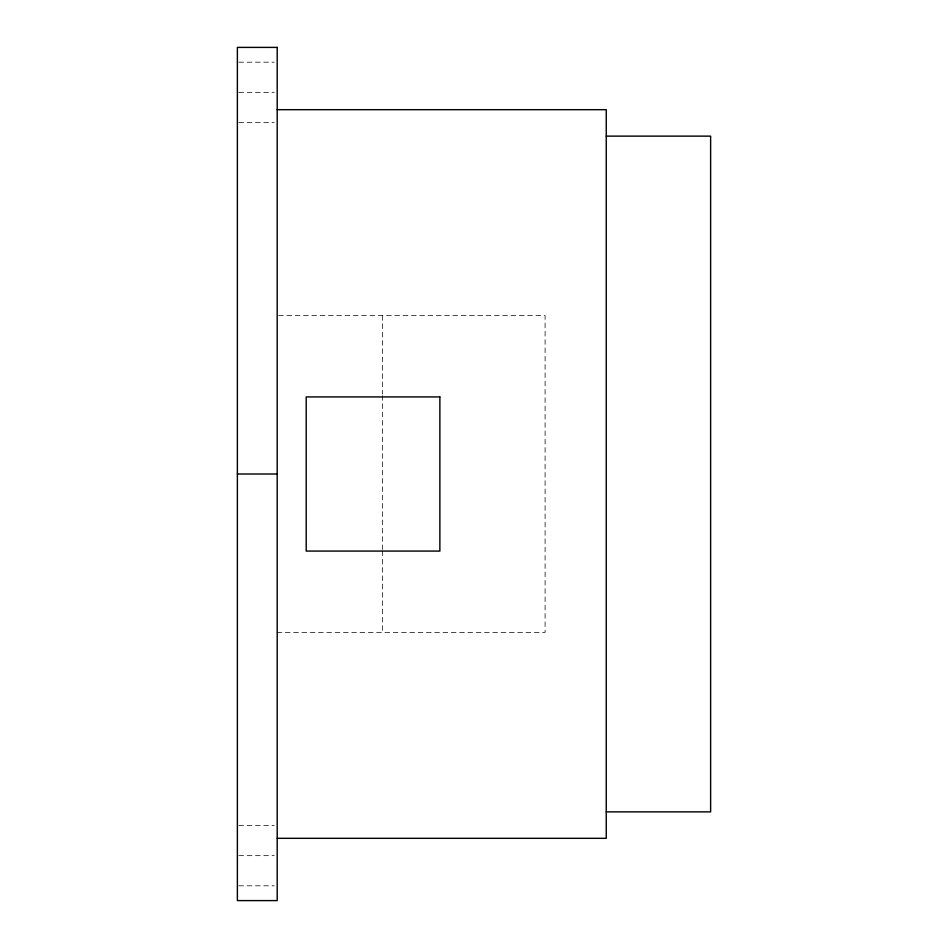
<?xml version="1.0" encoding="UTF-8"?>
<svg xmlns="http://www.w3.org/2000/svg" width="948" height="948" viewBox="0 0 948 948"><rect width="100%" height="100%" fill="white"/><g stroke="black" fill="none" stroke-linecap="round" stroke-linejoin="round"><path stroke-width="0.71" stroke-dasharray="4.74 3.56" d="M238.849 62.189L274.245 62.189M238.849 92.335L274.245 92.335M238.849 122.482L274.245 122.482M278.653 315.589L545.1 315.589L545.1 632.411L277.195 632.411M238.849 825.518L274.245 825.518M238.849 855.665L274.245 855.665M238.849 885.811L274.245 885.811M382.423 315.589L382.423 394.06M382.423 395.529L382.423 549.508M382.423 550.989L382.423 632.411"/><path stroke-width="1.42" d="M277.195 109.684L606.246 109.684L606.246 838.316L277.195 838.316M606.246 136.133L710.621 136.133L710.621 811.867L606.246 811.867M237.379 474L277.195 474M277.195 47.4L237.379 47.4L237.379 900.6L277.195 900.6L277.195 47.4M439.872 396.928L306.204 396.928L306.204 551.072L439.872 551.072L439.872 396.928"/></g></svg>
